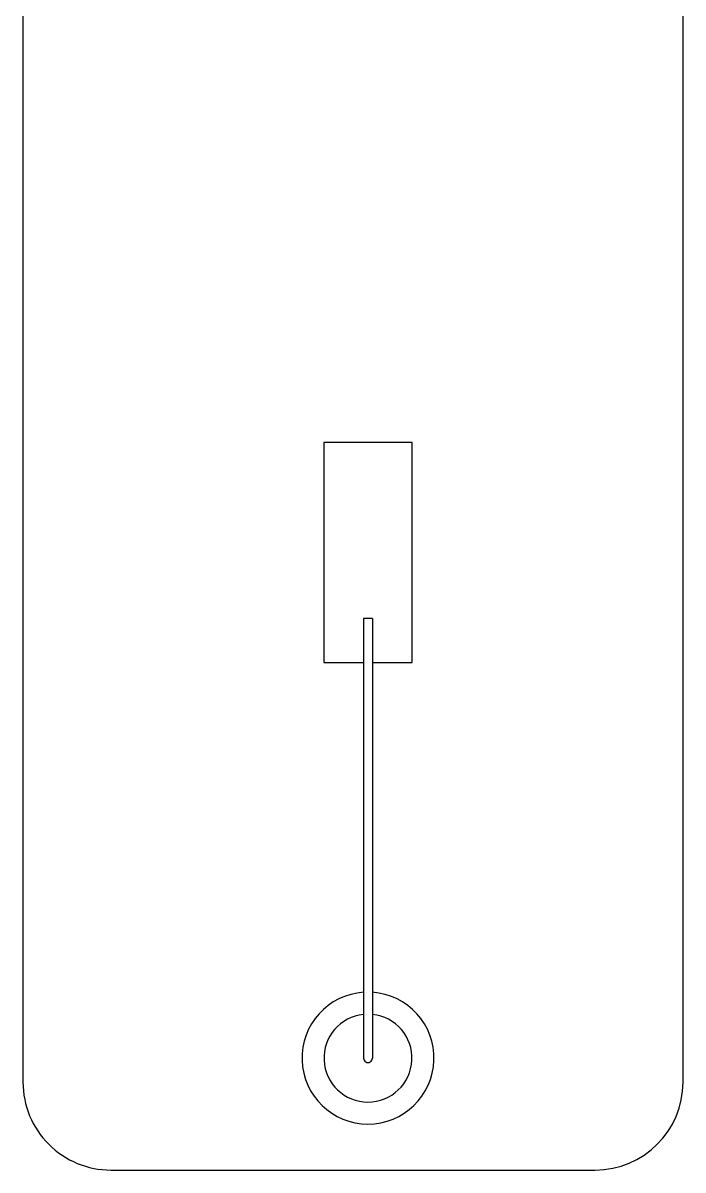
# Model space of a CAD drawing. Extents: x 68243 to 108563, y 14962 to 43474.
# Drawn here: x 90995 to 91745, y 32544 to 33849 of the extents above; entities that cross this region are included whole.
import ezdxf

# ---------------------------------------------------------------- set-up
doc = ezdxf.new("R2010")
doc.units = 0
doc.header["$LTSCALE"] = 1000
doc.header["$MEASUREMENT"] = 0
doc.layers.add('A-立面看线', color=7, linetype='Continuous')

# ---------------------------------------------------------------- blocks, each defined once
blk = doc.blocks.new('*U70')
at = {"color": 0}
for p, q in [((1324.999999999942, 4.365574568510056e-11), (-1324.999999999942, -2.91038304567337e-11)), ((1425.000000000087, -649.9999999999127), (1424.999999999956, -99.99999999992724)), ((797.6695969349021, -352.978794558323), (797.6695947411135, -362.9787945582357)), ((797.6695941927392, -362.9787945582357), (1297.669594192681, -362.9789042448392)), ((797.6695969349021, -352.978794558323), (1297.669596934902, -352.9789042448392)), ((-1324.999999999898, -749.9999999999418), (1325.000000000087, -749.9999999999418))]:
    blk.add_line(p, q, dxfattribs=at)
at = {"color": 0, "extrusion": (6.25312421e-07, 2.286108739999992e-08, 0.9999999999998044), "elevation": -0.0855610834899948}
blk.add_lwpolyline([(847.6695968271686, -352.978805531389), (847.6696092161536, -307.7996120201039), (597.6696092164108, -307.7995434660787), (597.6695816967606, -408.1579085513457), (847.6695816963634, -408.1579771054873), (847.6695940852993, -362.9788055313892)], dxfattribs=at)
at = {"color": 0}
for centre, radius, start, end in [((1324.999999999942, -99.99999999995634), 100, 0, 90), ((1297.669595537394, -357.9789042448392), 75.00000000000003, 183.8225380186867, 176.177430561082), ((1297.669595537394, -357.9789042448392), 50.00000000000002, 185.7391547624348, 174.2608138105792), ((1297.669595537394, -357.9789042448392), 5, 269.9999842852288, 89.99998428522882), ((1325.000000000087, -649.9999999999418), 100, 270, 0)]:
    blk.add_arc(centre, radius, start, end, dxfattribs=at)

msp = doc.modelspace()

# ---------------------------------------------------------------- block references
at = {"layer": 'A-立面看线', "rotation": 270}
msp.add_blockref('*U70', (91744.9809934143, 33968.96342505788), dxfattribs=at)

doc.saveas('drawing.dxf')
